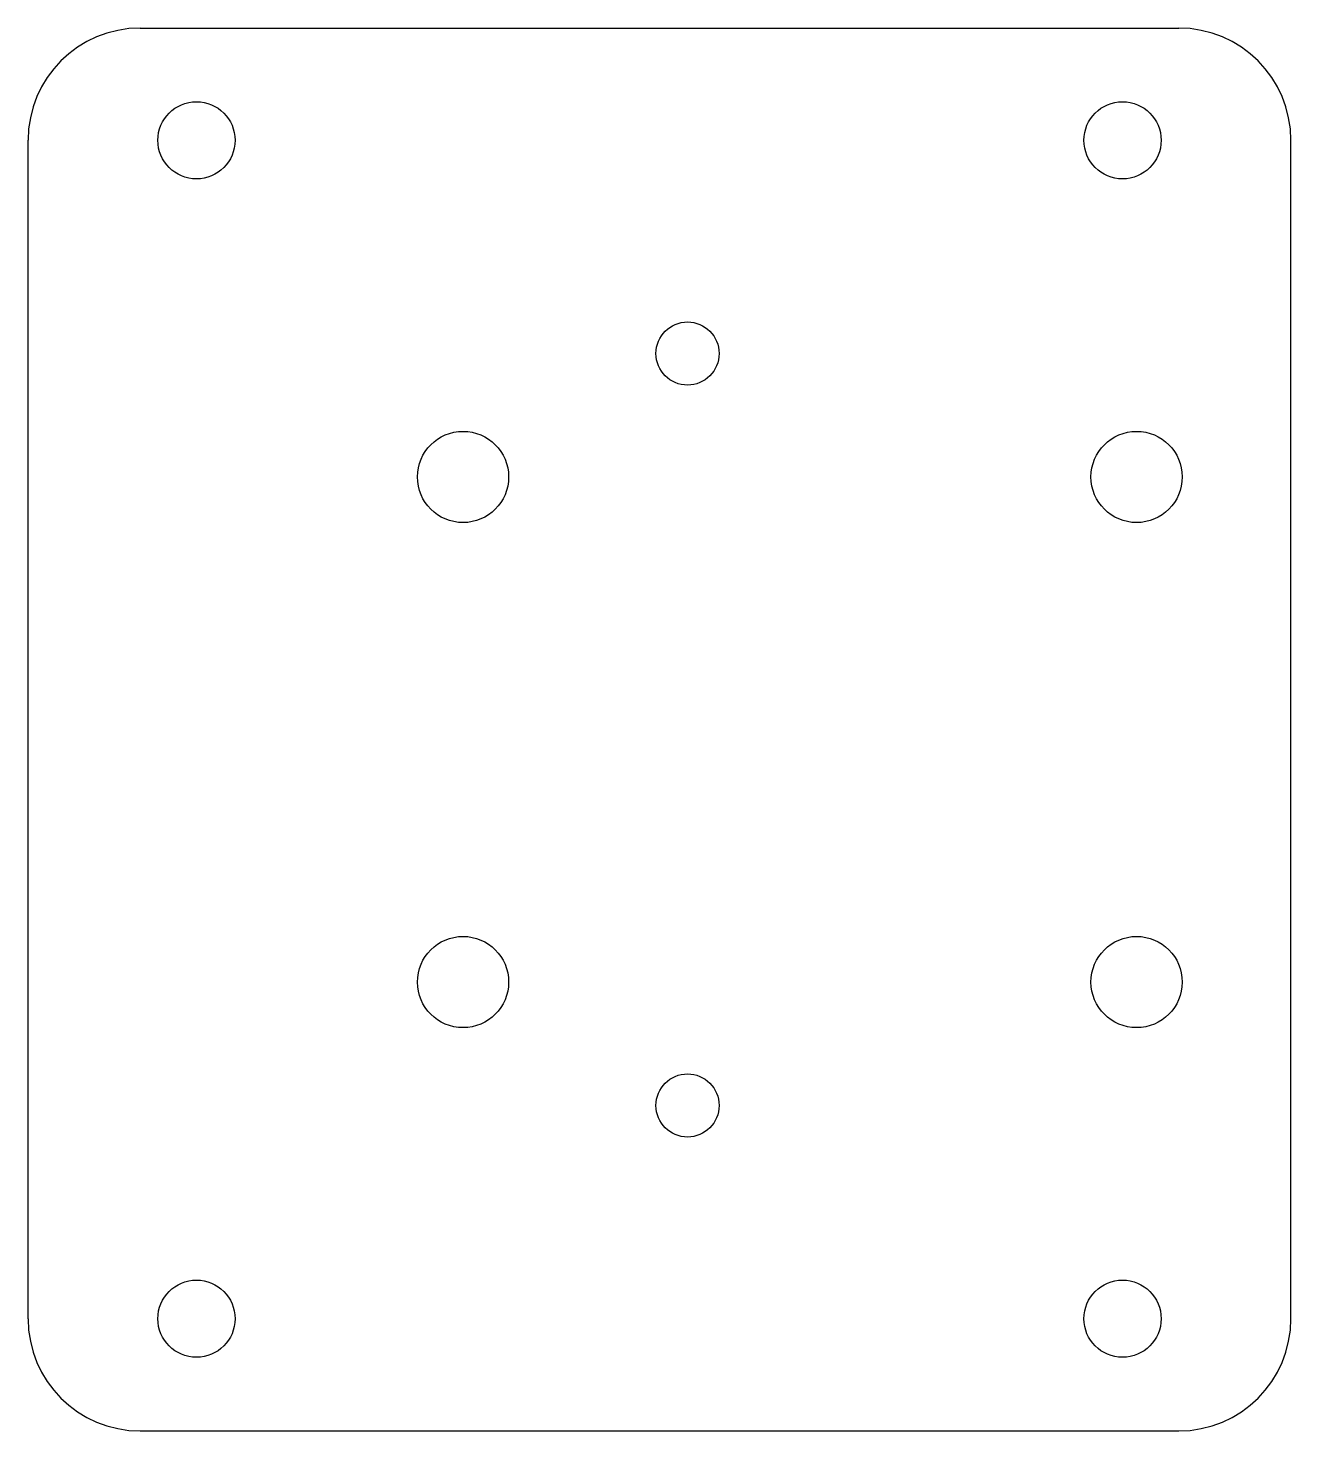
# Model space of a CAD drawing. Header units: millimetres. Extents: x -55 to 35, y -50 to 50.
import ezdxf

# ---------------------------------------------------------------- set-up
doc = ezdxf.new("R2010")
doc.units = ezdxf.units.MM

msp = doc.modelspace()

# ---------------------------------------------------------------- linework, layer by layer
for p, q in [((-47, 50, 8), (27, 50, 8)), ((-55, -42, 8), (-55, 42, 8)), ((35, -42, 8), (35, 42, 8)), ((-47, -50, 8), (27, -50, 8))]:
    msp.add_line(p, q)
for centre, radius in [((-43, 42, 8), 2.75), ((23, 42, 8), 2.75), ((-8, 26.8, 8), 2.25), ((-24, 18, 8), 3.25), ((24, 18, 8), 3.25), ((-24, -18, 8), 3.25), ((24, -18, 8), 3.25), ((-8, -26.8, 8), 2.25), ((-43, -42, 8), 2.75), ((23, -42, 8), 2.75)]:
    msp.add_circle(centre, radius)
for centre, start, end in [((-47, 42, 8), 90, 180), ((27, 42, 8), 0, 90), ((-47, -42, 8), 180, 270), ((27, -42, 8), -90, 0)]:
    msp.add_arc(centre, 8, start, end)

doc.saveas('drawing.dxf')
